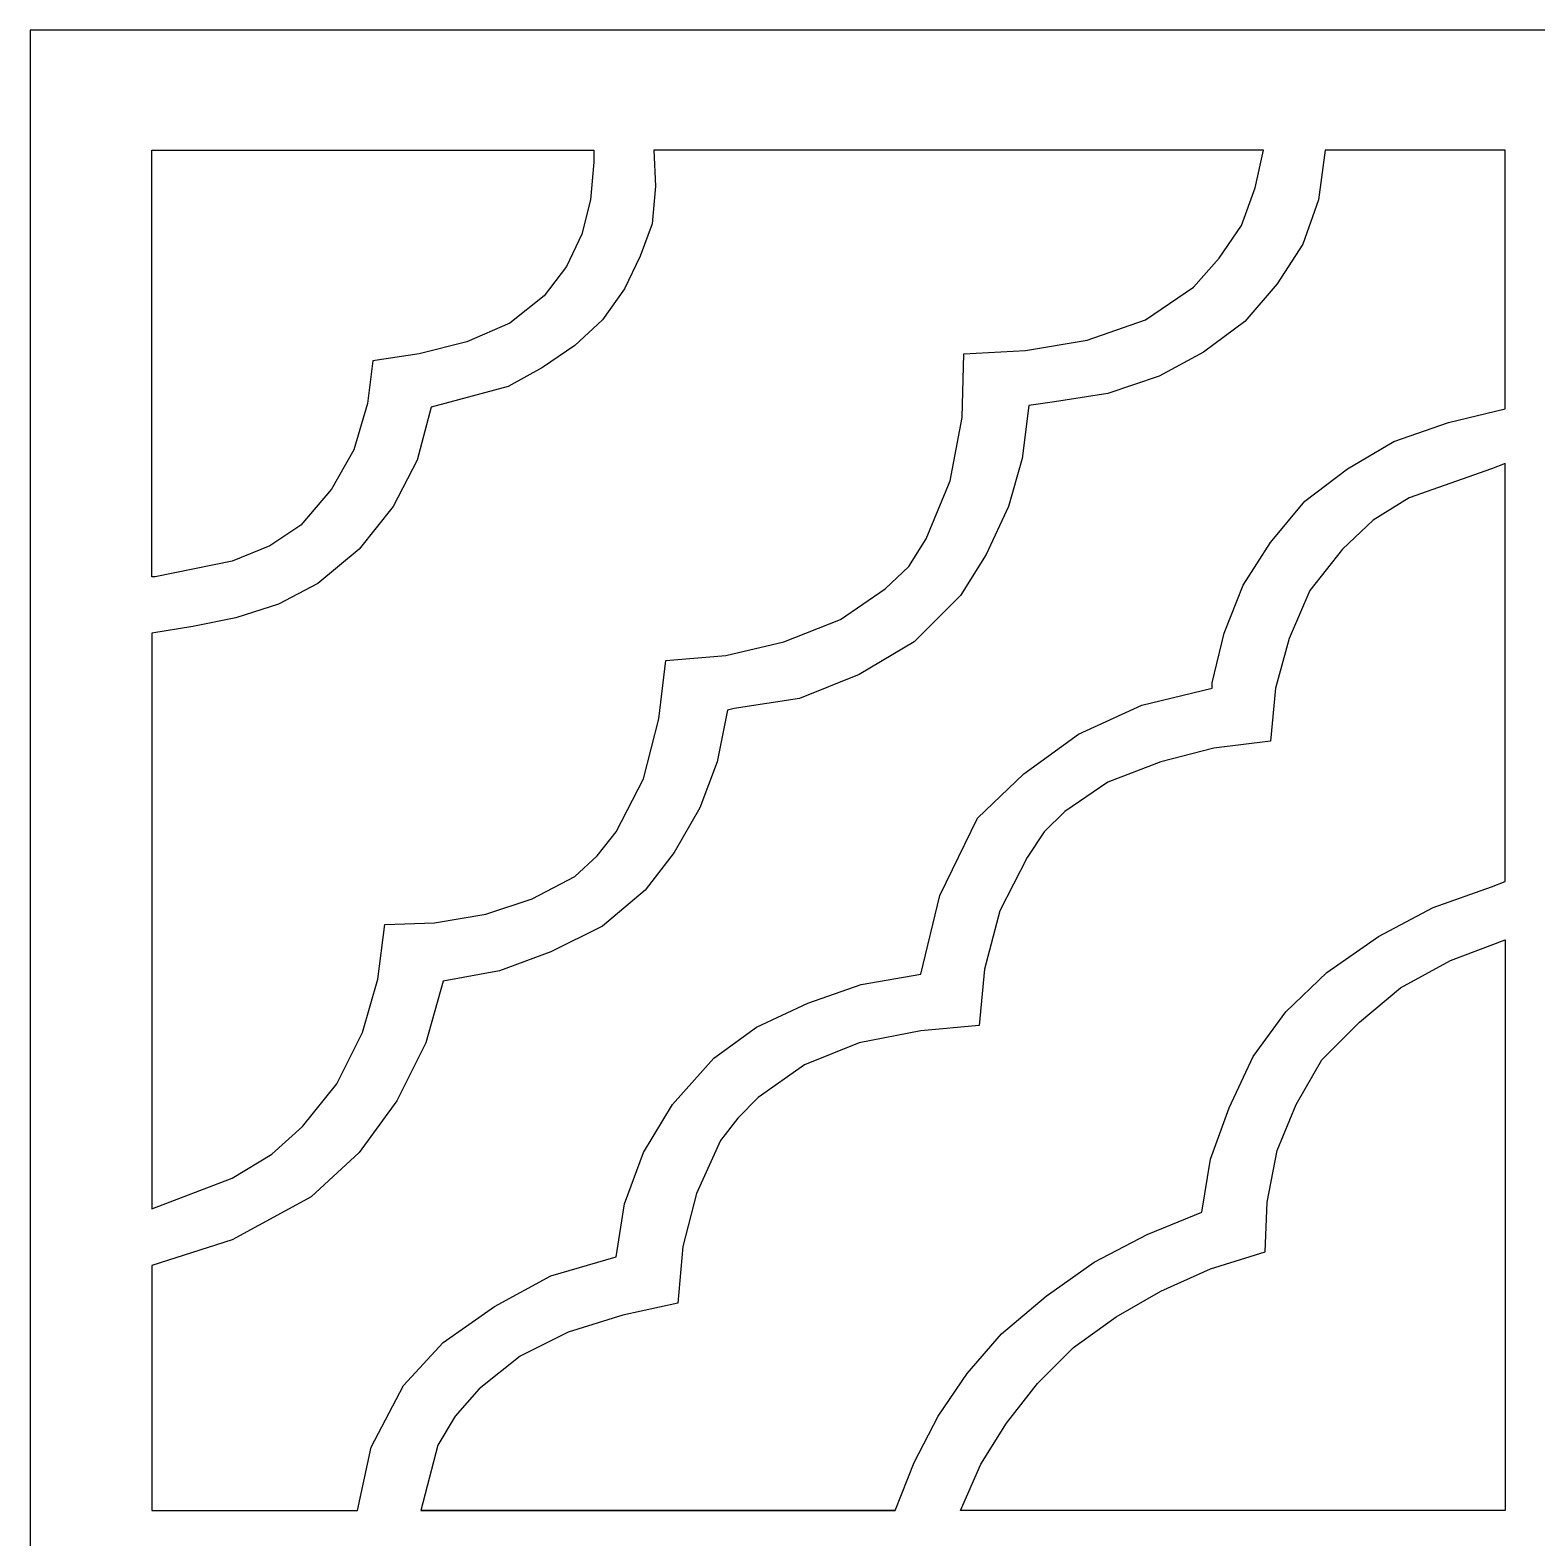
# Model space of a CAD drawing. Header units: centimetres. Extents: x -7.53 to -1.5, y 2.97 to 9.
# Drawn here: x -7.53 to -4.515, y 5.984 to 9.001 of the extents above; entities that cross this region are included whole.
import ezdxf

# ---------------------------------------------------------------- set-up
doc = ezdxf.new("R2010")
doc.units = ezdxf.units.CM
doc.header["$MEASUREMENT"] = 0
doc.layers.add('layer 1', color=7, linetype='Continuous')

msp = doc.modelspace()

# ---------------------------------------------------------------- linework, layer by layer
at = {"layer": 'layer 1', "color": 250}
for points, knots in [([(-7.52986, 9.00077), (-7.52986, 9.00077), (-1.49953, 9.00077), (-1.49953, 9.00077), (-1.49953, 9.00077), (-1.49953, 9.00077), (-1.49953, 2.97045), (-1.49953, 2.97045), (-1.49953, 2.97045), (-1.49953, 2.97045), (-7.52986, 2.97045), (-7.52986, 2.97045), (-7.52986, 2.97045), (-7.52986, 2.97045), (-7.52986, 9.00077), (-7.52986, 9.00077)], [0, 0, 0, 0, 0.2, 0.2, 0.2, 0.2, 0.4, 0.4, 0.4, 0.4, 0.6, 0.6, 0.6, 0.6, 1, 1, 1, 1]), ([(-6.13456, 7.63975), (-6.13456, 7.63975), (-6.12082, 7.64318), (-6.12082, 7.64318), (-6.12082, 7.64318), (-6.12082, 7.64318), (-5.99058, 7.66374), (-5.99058, 7.66374), (-5.99058, 7.66374), (-5.99058, 7.66374), (-5.87057, 7.71173), (-5.87057, 7.71173), (-5.87057, 7.71173), (-5.87057, 7.71173), (-5.76086, 7.7769), (-5.76086, 7.7769), (-5.76086, 7.7769), (-5.76086, 7.7769), (-5.66831, 7.86944), (-5.66831, 7.86944), (-5.66831, 7.86944), (-5.66831, 7.86944), (-5.61688, 7.95171), (-5.61688, 7.95171), (-5.61688, 7.95171), (-5.61688, 7.95171), (-5.5723, 8.0477), (-5.5723, 8.0477), (-5.5723, 8.0477), (-5.5723, 8.0477), (-5.54487, 8.14369), (-5.54487, 8.14369), (-5.54487, 8.14369), (-5.54487, 8.14369), (-5.53116, 8.24998), (-5.53116, 8.24998), (-5.53116, 8.24998), (-5.53116, 8.24998), (-5.47975, 8.25685), (-5.47975, 8.25685), (-5.47975, 8.25685), (-5.47975, 8.25685), (-5.37349, 8.27399), (-5.37349, 8.27399), (-5.37349, 8.27399), (-5.37349, 8.27399), (-5.27064, 8.30824), (-5.27064, 8.30824), (-5.27064, 8.30824), (-5.27064, 8.30824), (-5.18151, 8.35624), (-5.18151, 8.35624), (-5.18151, 8.35624), (-5.18151, 8.35624), (-5.0992, 8.41798), (-5.0992, 8.41798), (-5.0992, 8.41798), (-5.0992, 8.41798), (-5.03409, 8.4934), (-5.03409, 8.4934), (-5.03409, 8.4934), (-5.03409, 8.4934), (-4.98267, 8.57223), (-4.98267, 8.57223), (-4.98267, 8.57223), (-4.98267, 8.57223), (-4.95179, 8.66139), (-4.95179, 8.66139), (-4.95179, 8.66139), (-4.95179, 8.66139), (-4.93809, 8.7608), (-4.93809, 8.7608), (-4.93809, 8.7608), (-4.93809, 8.7608), (-4.57811, 8.7608), (-4.57811, 8.7608), (-4.57811, 8.7608), (-4.57811, 8.7608), (-4.57811, 8.24311), (-4.57811, 8.24311), (-4.57811, 8.24311), (-4.57811, 8.24311), (-4.69126, 8.2157), (-4.69126, 8.2157), (-4.69126, 8.2157), (-4.69126, 8.2157), (-4.80097, 8.178), (-4.80097, 8.178), (-4.80097, 8.178), (-4.80097, 8.178), (-4.89353, 8.12313), (-4.89353, 8.12313), (-4.89353, 8.12313), (-4.89353, 8.12313), (-4.97923, 8.058), (-4.97923, 8.058), (-4.97923, 8.058), (-4.97923, 8.058), (-5.04778, 7.97572), (-5.04778, 7.97572), (-5.04778, 7.97572), (-5.04778, 7.97572), (-5.10263, 7.89002), (-5.10263, 7.89002), (-5.10263, 7.89002), (-5.10263, 7.89002), (-5.14033, 7.79403), (-5.14033, 7.79403), (-5.14033, 7.79403), (-5.14033, 7.79403), (-5.16435, 7.6946), (-5.16435, 7.6946), (-5.16435, 7.6946), (-5.16435, 7.6946), (-5.16435, 7.68432), (-5.16435, 7.68432), (-5.16435, 7.68432), (-5.16435, 7.68432), (-5.30491, 7.65005), (-5.30491, 7.65005), (-5.30491, 7.65005), (-5.30491, 7.65005), (-5.43175, 7.59174), (-5.43175, 7.59174), (-5.43175, 7.59174), (-5.43175, 7.59174), (-5.54147, 7.51292), (-5.54147, 7.51292), (-5.54147, 7.51292), (-5.54147, 7.51292), (-5.63402, 7.42376), (-5.63402, 7.42376), (-5.63402, 7.42376), (-5.63402, 7.42376), (-5.70946, 7.26951), (-5.70946, 7.26951), (-5.70946, 7.26951), (-5.70946, 7.26951), (-5.74717, 7.11179), (-5.74717, 7.11179), (-5.74717, 7.11179), (-5.74717, 7.11179), (-5.86714, 7.09122), (-5.86714, 7.09122), (-5.86714, 7.09122), (-5.86714, 7.09122), (-5.97343, 7.05351), (-5.97343, 7.05351), (-5.97343, 7.05351), (-5.97343, 7.05351), (-6.07628, 7.00551), (-6.07628, 7.00551), (-6.07628, 7.00551), (-6.07628, 7.00551), (-6.16199, 6.9438), (-6.16199, 6.9438), (-6.16199, 6.9438), (-6.16199, 6.9438), (-6.24424, 6.85124), (-6.24424, 6.85124), (-6.24424, 6.85124), (-6.24424, 6.85124), (-6.30254, 6.75524), (-6.30254, 6.75524), (-6.30254, 6.75524), (-6.30254, 6.75524), (-6.34025, 6.65243), (-6.34025, 6.65243), (-6.34025, 6.65243), (-6.34025, 6.65243), (-6.3574, 6.54614), (-6.3574, 6.54614), (-6.3574, 6.54614), (-6.3574, 6.54614), (-6.48765, 6.50843), (-6.48765, 6.50843), (-6.48765, 6.50843), (-6.48765, 6.50843), (-6.60079, 6.44671), (-6.60079, 6.44671), (-6.60079, 6.44671), (-6.60079, 6.44671), (-6.70366, 6.3747), (-6.70366, 6.3747), (-6.70366, 6.3747), (-6.70366, 6.3747), (-6.7825, 6.28901), (-6.7825, 6.28901), (-6.7825, 6.28901), (-6.7825, 6.28901), (-6.84764, 6.16561), (-6.84764, 6.16561), (-6.84764, 6.16561), (-6.84764, 6.16561), (-6.87506, 6.03874), (-6.87506, 6.03874), (-6.87506, 6.03874), (-6.87506, 6.03874), (-7.28647, 6.03874), (-7.28647, 6.03874), (-7.28647, 6.03874), (-7.28647, 6.03874), (-7.28647, 6.529), (-7.28647, 6.529), (-7.28647, 6.529), (-7.28647, 6.529), (-7.12532, 6.58042), (-7.12532, 6.58042), (-7.12532, 6.58042), (-7.12532, 6.58042), (-6.9676, 6.66611), (-6.9676, 6.66611), (-6.9676, 6.66611), (-6.9676, 6.66611), (-6.87162, 6.75524), (-6.87162, 6.75524), (-6.87162, 6.75524), (-6.87162, 6.75524), (-6.79621, 6.8581), (-6.79621, 6.8581), (-6.79621, 6.8581), (-6.79621, 6.8581), (-6.73793, 6.97467), (-6.73793, 6.97467), (-6.73793, 6.97467), (-6.73793, 6.97467), (-6.70366, 7.09807), (-6.70366, 7.09807), (-6.70366, 7.09807), (-6.70366, 7.09807), (-6.59051, 7.11865), (-6.59051, 7.11865), (-6.59051, 7.11865), (-6.59051, 7.11865), (-6.48765, 7.15637), (-6.48765, 7.15637), (-6.48765, 7.15637), (-6.48765, 7.15637), (-6.38481, 7.20778), (-6.38481, 7.20778), (-6.38481, 7.20778), (-6.38481, 7.20778), (-6.2991, 7.27977), (-6.2991, 7.27977), (-6.2991, 7.27977), (-6.2991, 7.27977), (-6.24082, 7.3552), (-6.24082, 7.3552), (-6.24082, 7.3552), (-6.24082, 7.3552), (-6.18941, 7.44435), (-6.18941, 7.44435), (-6.18941, 7.44435), (-6.18941, 7.44435), (-6.15511, 7.53691), (-6.15511, 7.53691), (-6.15511, 7.53691), (-6.15511, 7.53691), (-6.13456, 7.63975), (-6.13456, 7.63975)], [0, 0, 0, 0, 0.0151515, 0.0151515, 0.0151515, 0.0151515, 0.030303, 0.030303, 0.030303, 0.030303, 0.0454545, 0.0454545, 0.0454545, 0.0454545, 0.0606061, 0.0606061, 0.0606061, 0.0606061, 0.0757576, 0.0757576, 0.0757576, 0.0757576, 0.0909091, 0.0909091, 0.0909091, 0.0909091, 0.1060606, 0.1060606, 0.1060606, 0.1060606, 0.1212121, 0.1212121, 0.1212121, 0.1212121, 0.1363636, 0.1363636, 0.1363636, 0.1363636, 0.1515152, 0.1515152, 0.1515152, 0.1515152, 0.1666667, 0.1666667, 0.1666667, 0.1666667, 0.1818182, 0.1818182, 0.1818182, 0.1818182, 0.1969697, 0.1969697, 0.1969697, 0.1969697, 0.2121212, 0.2121212, 0.2121212, 0.2121212, 0.2272727, 0.2272727, 0.2272727, 0.2272727, 0.2424242, 0.2424242, 0.2424242, 0.2424242, 0.2575758, 0.2575758, 0.2575758, 0.2575758, 0.2727273, 0.2727273, 0.2727273, 0.2727273, 0.2878788, 0.2878788, 0.2878788, 0.2878788, 0.3030303, 0.3030303, 0.3030303, 0.3030303, 0.3181818, 0.3181818, 0.3181818, 0.3181818, 0.3333333, 0.3333333, 0.3333333, 0.3333333, 0.3484848, 0.3484848, 0.3484848, 0.3484848, 0.3636364, 0.3636364, 0.3636364, 0.3636364, 0.3787879, 0.3787879, 0.3787879, 0.3787879, 0.3939394, 0.3939394, 0.3939394, 0.3939394, 0.4090909, 0.4090909, 0.4090909, 0.4090909, 0.4242424, 0.4242424, 0.4242424, 0.4242424, 0.4393939, 0.4393939, 0.4393939, 0.4393939, 0.4545455, 0.4545455, 0.4545455, 0.4545455, 0.469697, 0.469697, 0.469697, 0.469697, 0.4848485, 0.4848485, 0.4848485, 0.4848485, 0.5, 0.5, 0.5, 0.5, 0.5151515, 0.5151515, 0.5151515, 0.5151515, 0.530303, 0.530303, 0.530303, 0.530303, 0.5454545, 0.5454545, 0.5454545, 0.5454545, 0.5606061, 0.5606061, 0.5606061, 0.5606061, 0.5757576, 0.5757576, 0.5757576, 0.5757576, 0.5909091, 0.5909091, 0.5909091, 0.5909091, 0.6060606, 0.6060606, 0.6060606, 0.6060606, 0.6212121, 0.6212121, 0.6212121, 0.6212121, 0.6363636, 0.6363636, 0.6363636, 0.6363636, 0.6515152, 0.6515152, 0.6515152, 0.6515152, 0.6666667, 0.6666667, 0.6666667, 0.6666667, 0.6818182, 0.6818182, 0.6818182, 0.6818182, 0.6969697, 0.6969697, 0.6969697, 0.6969697, 0.7121212, 0.7121212, 0.7121212, 0.7121212, 0.7272727, 0.7272727, 0.7272727, 0.7272727, 0.7424242, 0.7424242, 0.7424242, 0.7424242, 0.7575758, 0.7575758, 0.7575758, 0.7575758, 0.7727273, 0.7727273, 0.7727273, 0.7727273, 0.7878788, 0.7878788, 0.7878788, 0.7878788, 0.8030303, 0.8030303, 0.8030303, 0.8030303, 0.8181818, 0.8181818, 0.8181818, 0.8181818, 0.8333333, 0.8333333, 0.8333333, 0.8333333, 0.8484848, 0.8484848, 0.8484848, 0.8484848, 0.8636364, 0.8636364, 0.8636364, 0.8636364, 0.8787879, 0.8787879, 0.8787879, 0.8787879, 0.8939394, 0.8939394, 0.8939394, 0.8939394, 0.9090909, 0.9090909, 0.9090909, 0.9090909, 0.9242424, 0.9242424, 0.9242424, 0.9242424, 0.9393939, 0.9393939, 0.9393939, 0.9393939, 0.9545455, 0.9545455, 0.9545455, 0.9545455, 0.969697, 0.969697, 0.969697, 0.969697, 1, 1, 1, 1]), ([(-6.40196, 8.73679), (-6.40196, 8.73679), (-6.40196, 8.7608), (-6.40196, 8.7608), (-6.40196, 8.7608), (-6.40196, 8.7608), (-7.28647, 8.7608), (-7.28647, 8.7608), (-7.28647, 8.7608), (-7.28647, 8.7608), (-7.28647, 7.90714), (-7.28647, 7.90714), (-7.28647, 7.90714), (-7.28647, 7.90714), (-7.27961, 7.90714), (-7.27961, 7.90714), (-7.27961, 7.90714), (-7.27961, 7.90714), (-7.12532, 7.93802), (-7.12532, 7.93802), (-7.12532, 7.93802), (-7.12532, 7.93802), (-7.0499, 7.96887), (-7.0499, 7.96887), (-7.0499, 7.96887), (-7.0499, 7.96887), (-6.9882, 8.01), (-6.9882, 8.01), (-6.9882, 8.01), (-6.9882, 8.01), (-6.92648, 8.08201), (-6.92648, 8.08201), (-6.92648, 8.08201), (-6.92648, 8.08201), (-6.88192, 8.16085), (-6.88192, 8.16085), (-6.88192, 8.16085), (-6.88192, 8.16085), (-6.8545, 8.25341), (-6.8545, 8.25341), (-6.8545, 8.25341), (-6.8545, 8.25341), (-6.84421, 8.3391), (-6.84421, 8.3391), (-6.84421, 8.3391), (-6.84421, 8.3391), (-6.75165, 8.35284), (-6.75165, 8.35284), (-6.75165, 8.35284), (-6.75165, 8.35284), (-6.65566, 8.37684), (-6.65566, 8.37684), (-6.65566, 8.37684), (-6.65566, 8.37684), (-6.56995, 8.41455), (-6.56995, 8.41455), (-6.56995, 8.41455), (-6.56995, 8.41455), (-6.50137, 8.46941), (-6.50137, 8.46941), (-6.50137, 8.46941), (-6.50137, 8.46941), (-6.4568, 8.52766), (-6.4568, 8.52766), (-6.4568, 8.52766), (-6.4568, 8.52766), (-6.42597, 8.59282), (-6.42597, 8.59282), (-6.42597, 8.59282), (-6.42597, 8.59282), (-6.40881, 8.66139), (-6.40881, 8.66139), (-6.40881, 8.66139), (-6.40881, 8.66139), (-6.40196, 8.73679), (-6.40196, 8.73679)], [0, 0, 0, 0, 0.05, 0.05, 0.05, 0.05, 0.1, 0.1, 0.1, 0.1, 0.15, 0.15, 0.15, 0.15, 0.2, 0.2, 0.2, 0.2, 0.25, 0.25, 0.25, 0.25, 0.3, 0.3, 0.3, 0.3, 0.35, 0.35, 0.35, 0.35, 0.4, 0.4, 0.4, 0.4, 0.45, 0.45, 0.45, 0.45, 0.5, 0.5, 0.5, 0.5, 0.55, 0.55, 0.55, 0.55, 0.6, 0.6, 0.6, 0.6, 0.65, 0.65, 0.65, 0.65, 0.7, 0.7, 0.7, 0.7, 0.75, 0.75, 0.75, 0.75, 0.8, 0.8, 0.8, 0.8, 0.85, 0.85, 0.85, 0.85, 0.9, 0.9, 0.9, 0.9, 1, 1, 1, 1]), ([(-7.28647, 6.64213), (-7.28647, 6.64213), (-7.28647, 7.79403), (-7.28647, 7.79403), (-7.28647, 7.79403), (-7.28647, 7.79403), (-7.20416, 7.80773), (-7.20416, 7.80773), (-7.20416, 7.80773), (-7.20416, 7.80773), (-7.11846, 7.82487), (-7.11846, 7.82487), (-7.11846, 7.82487), (-7.11846, 7.82487), (-7.03276, 7.8523), (-7.03276, 7.8523), (-7.03276, 7.8523), (-7.03276, 7.8523), (-6.95392, 7.89346), (-6.95392, 7.89346), (-6.95392, 7.89346), (-6.95392, 7.89346), (-6.87162, 7.96201), (-6.87162, 7.96201), (-6.87162, 7.96201), (-6.87162, 7.96201), (-6.80309, 8.0477), (-6.80309, 8.0477), (-6.80309, 8.0477), (-6.80309, 8.0477), (-6.75508, 8.14027), (-6.75508, 8.14027), (-6.75508, 8.14027), (-6.75508, 8.14027), (-6.72762, 8.24655), (-6.72762, 8.24655), (-6.72762, 8.24655), (-6.72762, 8.24655), (-6.57337, 8.28768), (-6.57337, 8.28768), (-6.57337, 8.28768), (-6.57337, 8.28768), (-6.5048, 8.32542), (-6.5048, 8.32542), (-6.5048, 8.32542), (-6.5048, 8.32542), (-6.43965, 8.36998), (-6.43965, 8.36998), (-6.43965, 8.36998), (-6.43965, 8.36998), (-6.38481, 8.42141), (-6.38481, 8.42141), (-6.38481, 8.42141), (-6.38481, 8.42141), (-6.34025, 8.4831), (-6.34025, 8.4831), (-6.34025, 8.4831), (-6.34025, 8.4831), (-6.3094, 8.54823), (-6.3094, 8.54823), (-6.3094, 8.54823), (-6.3094, 8.54823), (-6.2854, 8.61339), (-6.2854, 8.61339), (-6.2854, 8.61339), (-6.2854, 8.61339), (-6.27855, 8.68881), (-6.27855, 8.68881), (-6.27855, 8.68881), (-6.27855, 8.68881), (-6.28198, 8.7608), (-6.28198, 8.7608), (-6.28198, 8.7608), (-6.28198, 8.7608), (-5.06151, 8.7608), (-5.06151, 8.7608), (-5.06151, 8.7608), (-5.06151, 8.7608), (-5.07866, 8.68538), (-5.07866, 8.68538), (-5.07866, 8.68538), (-5.07866, 8.68538), (-5.10607, 8.60997), (-5.10607, 8.60997), (-5.10607, 8.60997), (-5.10607, 8.60997), (-5.15064, 8.54483), (-5.15064, 8.54483), (-5.15064, 8.54483), (-5.15064, 8.54483), (-5.20207, 8.48653), (-5.20207, 8.48653), (-5.20207, 8.48653), (-5.20207, 8.48653), (-5.29805, 8.42141), (-5.29805, 8.42141), (-5.29805, 8.42141), (-5.29805, 8.42141), (-5.41463, 8.38024), (-5.41463, 8.38024), (-5.41463, 8.38024), (-5.41463, 8.38024), (-5.53803, 8.35969), (-5.53803, 8.35969), (-5.53803, 8.35969), (-5.53803, 8.35969), (-5.66145, 8.35284), (-5.66145, 8.35284), (-5.66145, 8.35284), (-5.66145, 8.35284), (-5.66487, 8.226), (-5.66487, 8.226), (-5.66487, 8.226), (-5.66487, 8.226), (-5.68888, 8.09912), (-5.68888, 8.09912), (-5.68888, 8.09912), (-5.68888, 8.09912), (-5.73687, 7.98259), (-5.73687, 7.98259), (-5.73687, 7.98259), (-5.73687, 7.98259), (-5.77115, 7.92772), (-5.77115, 7.92772), (-5.77115, 7.92772), (-5.77115, 7.92772), (-5.81913, 7.88317), (-5.81913, 7.88317), (-5.81913, 7.88317), (-5.81913, 7.88317), (-5.90827, 7.82144), (-5.90827, 7.82144), (-5.90827, 7.82144), (-5.90827, 7.82144), (-6.02143, 7.7769), (-6.02143, 7.7769), (-6.02143, 7.7769), (-6.02143, 7.7769), (-6.138, 7.74947), (-6.138, 7.74947), (-6.138, 7.74947), (-6.138, 7.74947), (-6.25798, 7.73919), (-6.25798, 7.73919), (-6.25798, 7.73919), (-6.25798, 7.73919), (-6.2717, 7.6226), (-6.2717, 7.6226), (-6.2717, 7.6226), (-6.2717, 7.6226), (-6.30254, 7.50263), (-6.30254, 7.50263), (-6.30254, 7.50263), (-6.30254, 7.50263), (-6.3574, 7.39636), (-6.3574, 7.39636), (-6.3574, 7.39636), (-6.3574, 7.39636), (-6.39509, 7.34835), (-6.39509, 7.34835), (-6.39509, 7.34835), (-6.39509, 7.34835), (-6.43965, 7.3072), (-6.43965, 7.3072), (-6.43965, 7.3072), (-6.43965, 7.3072), (-6.52537, 7.26264), (-6.52537, 7.26264), (-6.52537, 7.26264), (-6.52537, 7.26264), (-6.61795, 7.23177), (-6.61795, 7.23177), (-6.61795, 7.23177), (-6.61795, 7.23177), (-6.72077, 7.21464), (-6.72077, 7.21464), (-6.72077, 7.21464), (-6.72077, 7.21464), (-6.82018, 7.21121), (-6.82018, 7.21121), (-6.82018, 7.21121), (-6.82018, 7.21121), (-6.83393, 7.1015), (-6.83393, 7.1015), (-6.83393, 7.1015), (-6.83393, 7.1015), (-6.86476, 6.99522), (-6.86476, 6.99522), (-6.86476, 6.99522), (-6.86476, 6.99522), (-6.91618, 6.8924), (-6.91618, 6.8924), (-6.91618, 6.8924), (-6.91618, 6.8924), (-6.98476, 6.80667), (-6.98476, 6.80667), (-6.98476, 6.80667), (-6.98476, 6.80667), (-7.04648, 6.75182), (-7.04648, 6.75182), (-7.04648, 6.75182), (-7.04648, 6.75182), (-7.12532, 6.70383), (-7.12532, 6.70383), (-7.12532, 6.70383), (-7.12532, 6.70383), (-7.28647, 6.64213), (-7.28647, 6.64213)], [0, 0, 0, 0, 0.0188679, 0.0188679, 0.0188679, 0.0188679, 0.0377358, 0.0377358, 0.0377358, 0.0377358, 0.0566038, 0.0566038, 0.0566038, 0.0566038, 0.0754717, 0.0754717, 0.0754717, 0.0754717, 0.0943396, 0.0943396, 0.0943396, 0.0943396, 0.1132075, 0.1132075, 0.1132075, 0.1132075, 0.1320755, 0.1320755, 0.1320755, 0.1320755, 0.1509434, 0.1509434, 0.1509434, 0.1509434, 0.1698113, 0.1698113, 0.1698113, 0.1698113, 0.1886792, 0.1886792, 0.1886792, 0.1886792, 0.2075472, 0.2075472, 0.2075472, 0.2075472, 0.2264151, 0.2264151, 0.2264151, 0.2264151, 0.245283, 0.245283, 0.245283, 0.245283, 0.2641509, 0.2641509, 0.2641509, 0.2641509, 0.2830189, 0.2830189, 0.2830189, 0.2830189, 0.3018868, 0.3018868, 0.3018868, 0.3018868, 0.3207547, 0.3207547, 0.3207547, 0.3207547, 0.3396226, 0.3396226, 0.3396226, 0.3396226, 0.3584906, 0.3584906, 0.3584906, 0.3584906, 0.3773585, 0.3773585, 0.3773585, 0.3773585, 0.3962264, 0.3962264, 0.3962264, 0.3962264, 0.4150943, 0.4150943, 0.4150943, 0.4150943, 0.4339623, 0.4339623, 0.4339623, 0.4339623, 0.4528302, 0.4528302, 0.4528302, 0.4528302, 0.4716981, 0.4716981, 0.4716981, 0.4716981, 0.490566, 0.490566, 0.490566, 0.490566, 0.509434, 0.509434, 0.509434, 0.509434, 0.5283019, 0.5283019, 0.5283019, 0.5283019, 0.5471698, 0.5471698, 0.5471698, 0.5471698, 0.5660377, 0.5660377, 0.5660377, 0.5660377, 0.5849057, 0.5849057, 0.5849057, 0.5849057, 0.6037736, 0.6037736, 0.6037736, 0.6037736, 0.6226415, 0.6226415, 0.6226415, 0.6226415, 0.6415094, 0.6415094, 0.6415094, 0.6415094, 0.6603774, 0.6603774, 0.6603774, 0.6603774, 0.6792453, 0.6792453, 0.6792453, 0.6792453, 0.6981132, 0.6981132, 0.6981132, 0.6981132, 0.7169811, 0.7169811, 0.7169811, 0.7169811, 0.7358491, 0.7358491, 0.7358491, 0.7358491, 0.754717, 0.754717, 0.754717, 0.754717, 0.7735849, 0.7735849, 0.7735849, 0.7735849, 0.7924528, 0.7924528, 0.7924528, 0.7924528, 0.8113208, 0.8113208, 0.8113208, 0.8113208, 0.8301887, 0.8301887, 0.8301887, 0.8301887, 0.8490566, 0.8490566, 0.8490566, 0.8490566, 0.8679245, 0.8679245, 0.8679245, 0.8679245, 0.8867925, 0.8867925, 0.8867925, 0.8867925, 0.9056604, 0.9056604, 0.9056604, 0.9056604, 0.9245283, 0.9245283, 0.9245283, 0.9245283, 0.9433962, 0.9433962, 0.9433962, 0.9433962, 0.9622642, 0.9622642, 0.9622642, 0.9622642, 1, 1, 1, 1]), ([(-6.74821, 6.03874), (-6.74821, 6.03874), (-6.71393, 6.16904), (-6.71393, 6.16904), (-6.71393, 6.16904), (-6.71393, 6.16904), (-6.67963, 6.22729), (-6.67963, 6.22729), (-6.67963, 6.22729), (-6.67963, 6.22729), (-6.63163, 6.28213), (-6.63163, 6.28213), (-6.63163, 6.28213), (-6.63163, 6.28213), (-6.54938, 6.34729), (-6.54938, 6.34729), (-6.54938, 6.34729), (-6.54938, 6.34729), (-6.45337, 6.39528), (-6.45337, 6.39528), (-6.45337, 6.39528), (-6.45337, 6.39528), (-6.34366, 6.42957), (-6.34366, 6.42957), (-6.34366, 6.42957), (-6.34366, 6.42957), (-6.23399, 6.45358), (-6.23399, 6.45358), (-6.23399, 6.45358), (-6.23399, 6.45358), (-6.22369, 6.56668), (-6.22369, 6.56668), (-6.22369, 6.56668), (-6.22369, 6.56668), (-6.19625, 6.67299), (-6.19625, 6.67299), (-6.19625, 6.67299), (-6.19625, 6.67299), (-6.14825, 6.77925), (-6.14825, 6.77925), (-6.14825, 6.77925), (-6.14825, 6.77925), (-6.11399, 6.82382), (-6.11399, 6.82382), (-6.11399, 6.82382), (-6.11399, 6.82382), (-6.07284, 6.86496), (-6.07284, 6.86496), (-6.07284, 6.86496), (-6.07284, 6.86496), (-5.98028, 6.93011), (-5.98028, 6.93011), (-5.98028, 6.93011), (-5.98028, 6.93011), (-5.87057, 6.97467), (-5.87057, 6.97467), (-5.87057, 6.97467), (-5.87057, 6.97467), (-5.74717, 6.99865), (-5.74717, 6.99865), (-5.74717, 6.99865), (-5.74717, 6.99865), (-5.63058, 7.00894), (-5.63058, 7.00894), (-5.63058, 7.00894), (-5.63058, 7.00894), (-5.62031, 7.12209), (-5.62031, 7.12209), (-5.62031, 7.12209), (-5.62031, 7.12209), (-5.58947, 7.23862), (-5.58947, 7.23862), (-5.58947, 7.23862), (-5.58947, 7.23862), (-5.53459, 7.34493), (-5.53459, 7.34493), (-5.53459, 7.34493), (-5.53459, 7.34493), (-5.50032, 7.39636), (-5.50032, 7.39636), (-5.50032, 7.39636), (-5.50032, 7.39636), (-5.4592, 7.43748), (-5.4592, 7.43748), (-5.4592, 7.43748), (-5.4592, 7.43748), (-5.37349, 7.49576), (-5.37349, 7.49576), (-5.37349, 7.49576), (-5.37349, 7.49576), (-5.26721, 7.53691), (-5.26721, 7.53691), (-5.26721, 7.53691), (-5.26721, 7.53691), (-5.16093, 7.56433), (-5.16093, 7.56433), (-5.16093, 7.56433), (-5.16093, 7.56433), (-5.04778, 7.57803), (-5.04778, 7.57803), (-5.04778, 7.57803), (-5.04778, 7.57803), (-5.03751, 7.68432), (-5.03751, 7.68432), (-5.03751, 7.68432), (-5.03751, 7.68432), (-5.01008, 7.78373), (-5.01008, 7.78373), (-5.01008, 7.78373), (-5.01008, 7.78373), (-4.96895, 7.87973), (-4.96895, 7.87973), (-4.96895, 7.87973), (-4.96895, 7.87973), (-4.90379, 7.96201), (-4.90379, 7.96201), (-4.90379, 7.96201), (-4.90379, 7.96201), (-4.84211, 8.02027), (-4.84211, 8.02027), (-4.84211, 8.02027), (-4.84211, 8.02027), (-4.7701, 8.06486), (-4.7701, 8.06486), (-4.7701, 8.06486), (-4.7701, 8.06486), (-4.60556, 8.12313), (-4.60556, 8.12313), (-4.60556, 8.12313), (-4.60556, 8.12313), (-4.57811, 8.13343), (-4.57811, 8.13343), (-4.57811, 8.13343), (-4.57811, 8.13343), (-4.57811, 7.29693), (-4.57811, 7.29693), (-4.57811, 7.29693), (-4.57811, 7.29693), (-4.60556, 7.28662), (-4.60556, 7.28662), (-4.60556, 7.28662), (-4.60556, 7.28662), (-4.72211, 7.2455), (-4.72211, 7.2455), (-4.72211, 7.2455), (-4.72211, 7.2455), (-4.83182, 7.1872), (-4.83182, 7.1872), (-4.83182, 7.1872), (-4.83182, 7.1872), (-4.93467, 7.11522), (-4.93467, 7.11522), (-4.93467, 7.11522), (-4.93467, 7.11522), (-5.01695, 7.03639), (-5.01695, 7.03639), (-5.01695, 7.03639), (-5.01695, 7.03639), (-5.08207, 6.94722), (-5.08207, 6.94722), (-5.08207, 6.94722), (-5.08207, 6.94722), (-5.13009, 6.84441), (-5.13009, 6.84441), (-5.13009, 6.84441), (-5.13009, 6.84441), (-5.16778, 6.74156), (-5.16778, 6.74156), (-5.16778, 6.74156), (-5.16778, 6.74156), (-5.18492, 6.63526), (-5.18492, 6.63526), (-5.18492, 6.63526), (-5.18492, 6.63526), (-5.29462, 6.5907), (-5.29462, 6.5907), (-5.29462, 6.5907), (-5.29462, 6.5907), (-5.40089, 6.53586), (-5.40089, 6.53586), (-5.40089, 6.53586), (-5.40089, 6.53586), (-5.49689, 6.46728), (-5.49689, 6.46728), (-5.49689, 6.46728), (-5.49689, 6.46728), (-5.58602, 6.39187), (-5.58602, 6.39187), (-5.58602, 6.39187), (-5.58602, 6.39187), (-5.65461, 6.31303), (-5.65461, 6.31303), (-5.65461, 6.31303), (-5.65461, 6.31303), (-5.71287, 6.22729), (-5.71287, 6.22729), (-5.71287, 6.22729), (-5.71287, 6.22729), (-5.76086, 6.13472), (-5.76086, 6.13472), (-5.76086, 6.13472), (-5.76086, 6.13472), (-5.7986, 6.03874), (-5.7986, 6.03874), (-5.7986, 6.03874), (-5.7986, 6.03874), (-6.74821, 6.03874), (-6.74821, 6.03874), (-6.74821, 6.03874), (-6.74821, 6.03874), (-5.7986, 6.03874), (-5.7986, 6.03874), (-5.7986, 6.03874), (-5.7986, 6.03874), (-6.74821, 6.03874), (-6.74821, 6.03874)], [0, 0, 0, 0, 0.0181818, 0.0181818, 0.0181818, 0.0181818, 0.0363636, 0.0363636, 0.0363636, 0.0363636, 0.0545455, 0.0545455, 0.0545455, 0.0545455, 0.0727273, 0.0727273, 0.0727273, 0.0727273, 0.0909091, 0.0909091, 0.0909091, 0.0909091, 0.1090909, 0.1090909, 0.1090909, 0.1090909, 0.1272727, 0.1272727, 0.1272727, 0.1272727, 0.1454545, 0.1454545, 0.1454545, 0.1454545, 0.1636364, 0.1636364, 0.1636364, 0.1636364, 0.1818182, 0.1818182, 0.1818182, 0.1818182, 0.2, 0.2, 0.2, 0.2, 0.2181818, 0.2181818, 0.2181818, 0.2181818, 0.2363636, 0.2363636, 0.2363636, 0.2363636, 0.2545455, 0.2545455, 0.2545455, 0.2545455, 0.2727273, 0.2727273, 0.2727273, 0.2727273, 0.2909091, 0.2909091, 0.2909091, 0.2909091, 0.3090909, 0.3090909, 0.3090909, 0.3090909, 0.3272727, 0.3272727, 0.3272727, 0.3272727, 0.3454545, 0.3454545, 0.3454545, 0.3454545, 0.3636364, 0.3636364, 0.3636364, 0.3636364, 0.3818182, 0.3818182, 0.3818182, 0.3818182, 0.4, 0.4, 0.4, 0.4, 0.4181818, 0.4181818, 0.4181818, 0.4181818, 0.4363636, 0.4363636, 0.4363636, 0.4363636, 0.4545455, 0.4545455, 0.4545455, 0.4545455, 0.4727273, 0.4727273, 0.4727273, 0.4727273, 0.4909091, 0.4909091, 0.4909091, 0.4909091, 0.5090909, 0.5090909, 0.5090909, 0.5090909, 0.5272727, 0.5272727, 0.5272727, 0.5272727, 0.5454545, 0.5454545, 0.5454545, 0.5454545, 0.5636364, 0.5636364, 0.5636364, 0.5636364, 0.5818182, 0.5818182, 0.5818182, 0.5818182, 0.6, 0.6, 0.6, 0.6, 0.6181818, 0.6181818, 0.6181818, 0.6181818, 0.6363636, 0.6363636, 0.6363636, 0.6363636, 0.6545455, 0.6545455, 0.6545455, 0.6545455, 0.6727273, 0.6727273, 0.6727273, 0.6727273, 0.6909091, 0.6909091, 0.6909091, 0.6909091, 0.7090909, 0.7090909, 0.7090909, 0.7090909, 0.7272727, 0.7272727, 0.7272727, 0.7272727, 0.7454545, 0.7454545, 0.7454545, 0.7454545, 0.7636364, 0.7636364, 0.7636364, 0.7636364, 0.7818182, 0.7818182, 0.7818182, 0.7818182, 0.8, 0.8, 0.8, 0.8, 0.8181818, 0.8181818, 0.8181818, 0.8181818, 0.8363636, 0.8363636, 0.8363636, 0.8363636, 0.8545455, 0.8545455, 0.8545455, 0.8545455, 0.8727273, 0.8727273, 0.8727273, 0.8727273, 0.8909091, 0.8909091, 0.8909091, 0.8909091, 0.9090909, 0.9090909, 0.9090909, 0.9090909, 0.9272727, 0.9272727, 0.9272727, 0.9272727, 0.9454545, 0.9454545, 0.9454545, 0.9454545, 0.9636364, 0.9636364, 0.9636364, 0.9636364, 1, 1, 1, 1]), ([(-5.66831, 6.03874), (-5.66831, 6.03874), (-4.57811, 6.03874), (-4.57811, 6.03874), (-4.57811, 6.03874), (-4.57811, 6.03874), (-4.57811, 7.18037), (-4.57811, 7.18037), (-4.57811, 7.18037), (-4.57811, 7.18037), (-4.68781, 7.13922), (-4.68781, 7.13922), (-4.68781, 7.13922), (-4.68781, 7.13922), (-4.78725, 7.08438), (-4.78725, 7.08438), (-4.78725, 7.08438), (-4.78725, 7.08438), (-4.86953, 7.01579), (-4.86953, 7.01579), (-4.86953, 7.01579), (-4.86953, 7.01579), (-4.94495, 6.94039), (-4.94495, 6.94039), (-4.94495, 6.94039), (-4.94495, 6.94039), (-4.99637, 6.85124), (-4.99637, 6.85124), (-4.99637, 6.85124), (-4.99637, 6.85124), (-5.03409, 6.75867), (-5.03409, 6.75867), (-5.03409, 6.75867), (-5.03409, 6.75867), (-5.05464, 6.65583), (-5.05464, 6.65583), (-5.05464, 6.65583), (-5.05464, 6.65583), (-5.05808, 6.55643), (-5.05808, 6.55643), (-5.05808, 6.55643), (-5.05808, 6.55643), (-5.16778, 6.52212), (-5.16778, 6.52212), (-5.16778, 6.52212), (-5.16778, 6.52212), (-5.26721, 6.47756), (-5.26721, 6.47756), (-5.26721, 6.47756), (-5.26721, 6.47756), (-5.35633, 6.42612), (-5.35633, 6.42612), (-5.35633, 6.42612), (-5.35633, 6.42612), (-5.44204, 6.36445), (-5.44204, 6.36445), (-5.44204, 6.36445), (-5.44204, 6.36445), (-5.51405, 6.29245), (-5.51405, 6.29245), (-5.51405, 6.29245), (-5.51405, 6.29245), (-5.57573, 6.21361), (-5.57573, 6.21361), (-5.57573, 6.21361), (-5.57573, 6.21361), (-5.62716, 6.1313), (-5.62716, 6.1313), (-5.62716, 6.1313), (-5.62716, 6.1313), (-5.66831, 6.03874), (-5.66831, 6.03874)], [0, 0, 0, 0, 0.0526316, 0.0526316, 0.0526316, 0.0526316, 0.1052632, 0.1052632, 0.1052632, 0.1052632, 0.1578947, 0.1578947, 0.1578947, 0.1578947, 0.2105263, 0.2105263, 0.2105263, 0.2105263, 0.2631579, 0.2631579, 0.2631579, 0.2631579, 0.3157895, 0.3157895, 0.3157895, 0.3157895, 0.3684211, 0.3684211, 0.3684211, 0.3684211, 0.4210526, 0.4210526, 0.4210526, 0.4210526, 0.4736842, 0.4736842, 0.4736842, 0.4736842, 0.5263158, 0.5263158, 0.5263158, 0.5263158, 0.5789474, 0.5789474, 0.5789474, 0.5789474, 0.6315789, 0.6315789, 0.6315789, 0.6315789, 0.6842105, 0.6842105, 0.6842105, 0.6842105, 0.7368421, 0.7368421, 0.7368421, 0.7368421, 0.7894737, 0.7894737, 0.7894737, 0.7894737, 0.8421053, 0.8421053, 0.8421053, 0.8421053, 0.8947368, 0.8947368, 0.8947368, 0.8947368, 1, 1, 1, 1])]:
    msp.add_open_spline(points, degree=3, knots=knots, dxfattribs=at)

doc.saveas('drawing.dxf')
